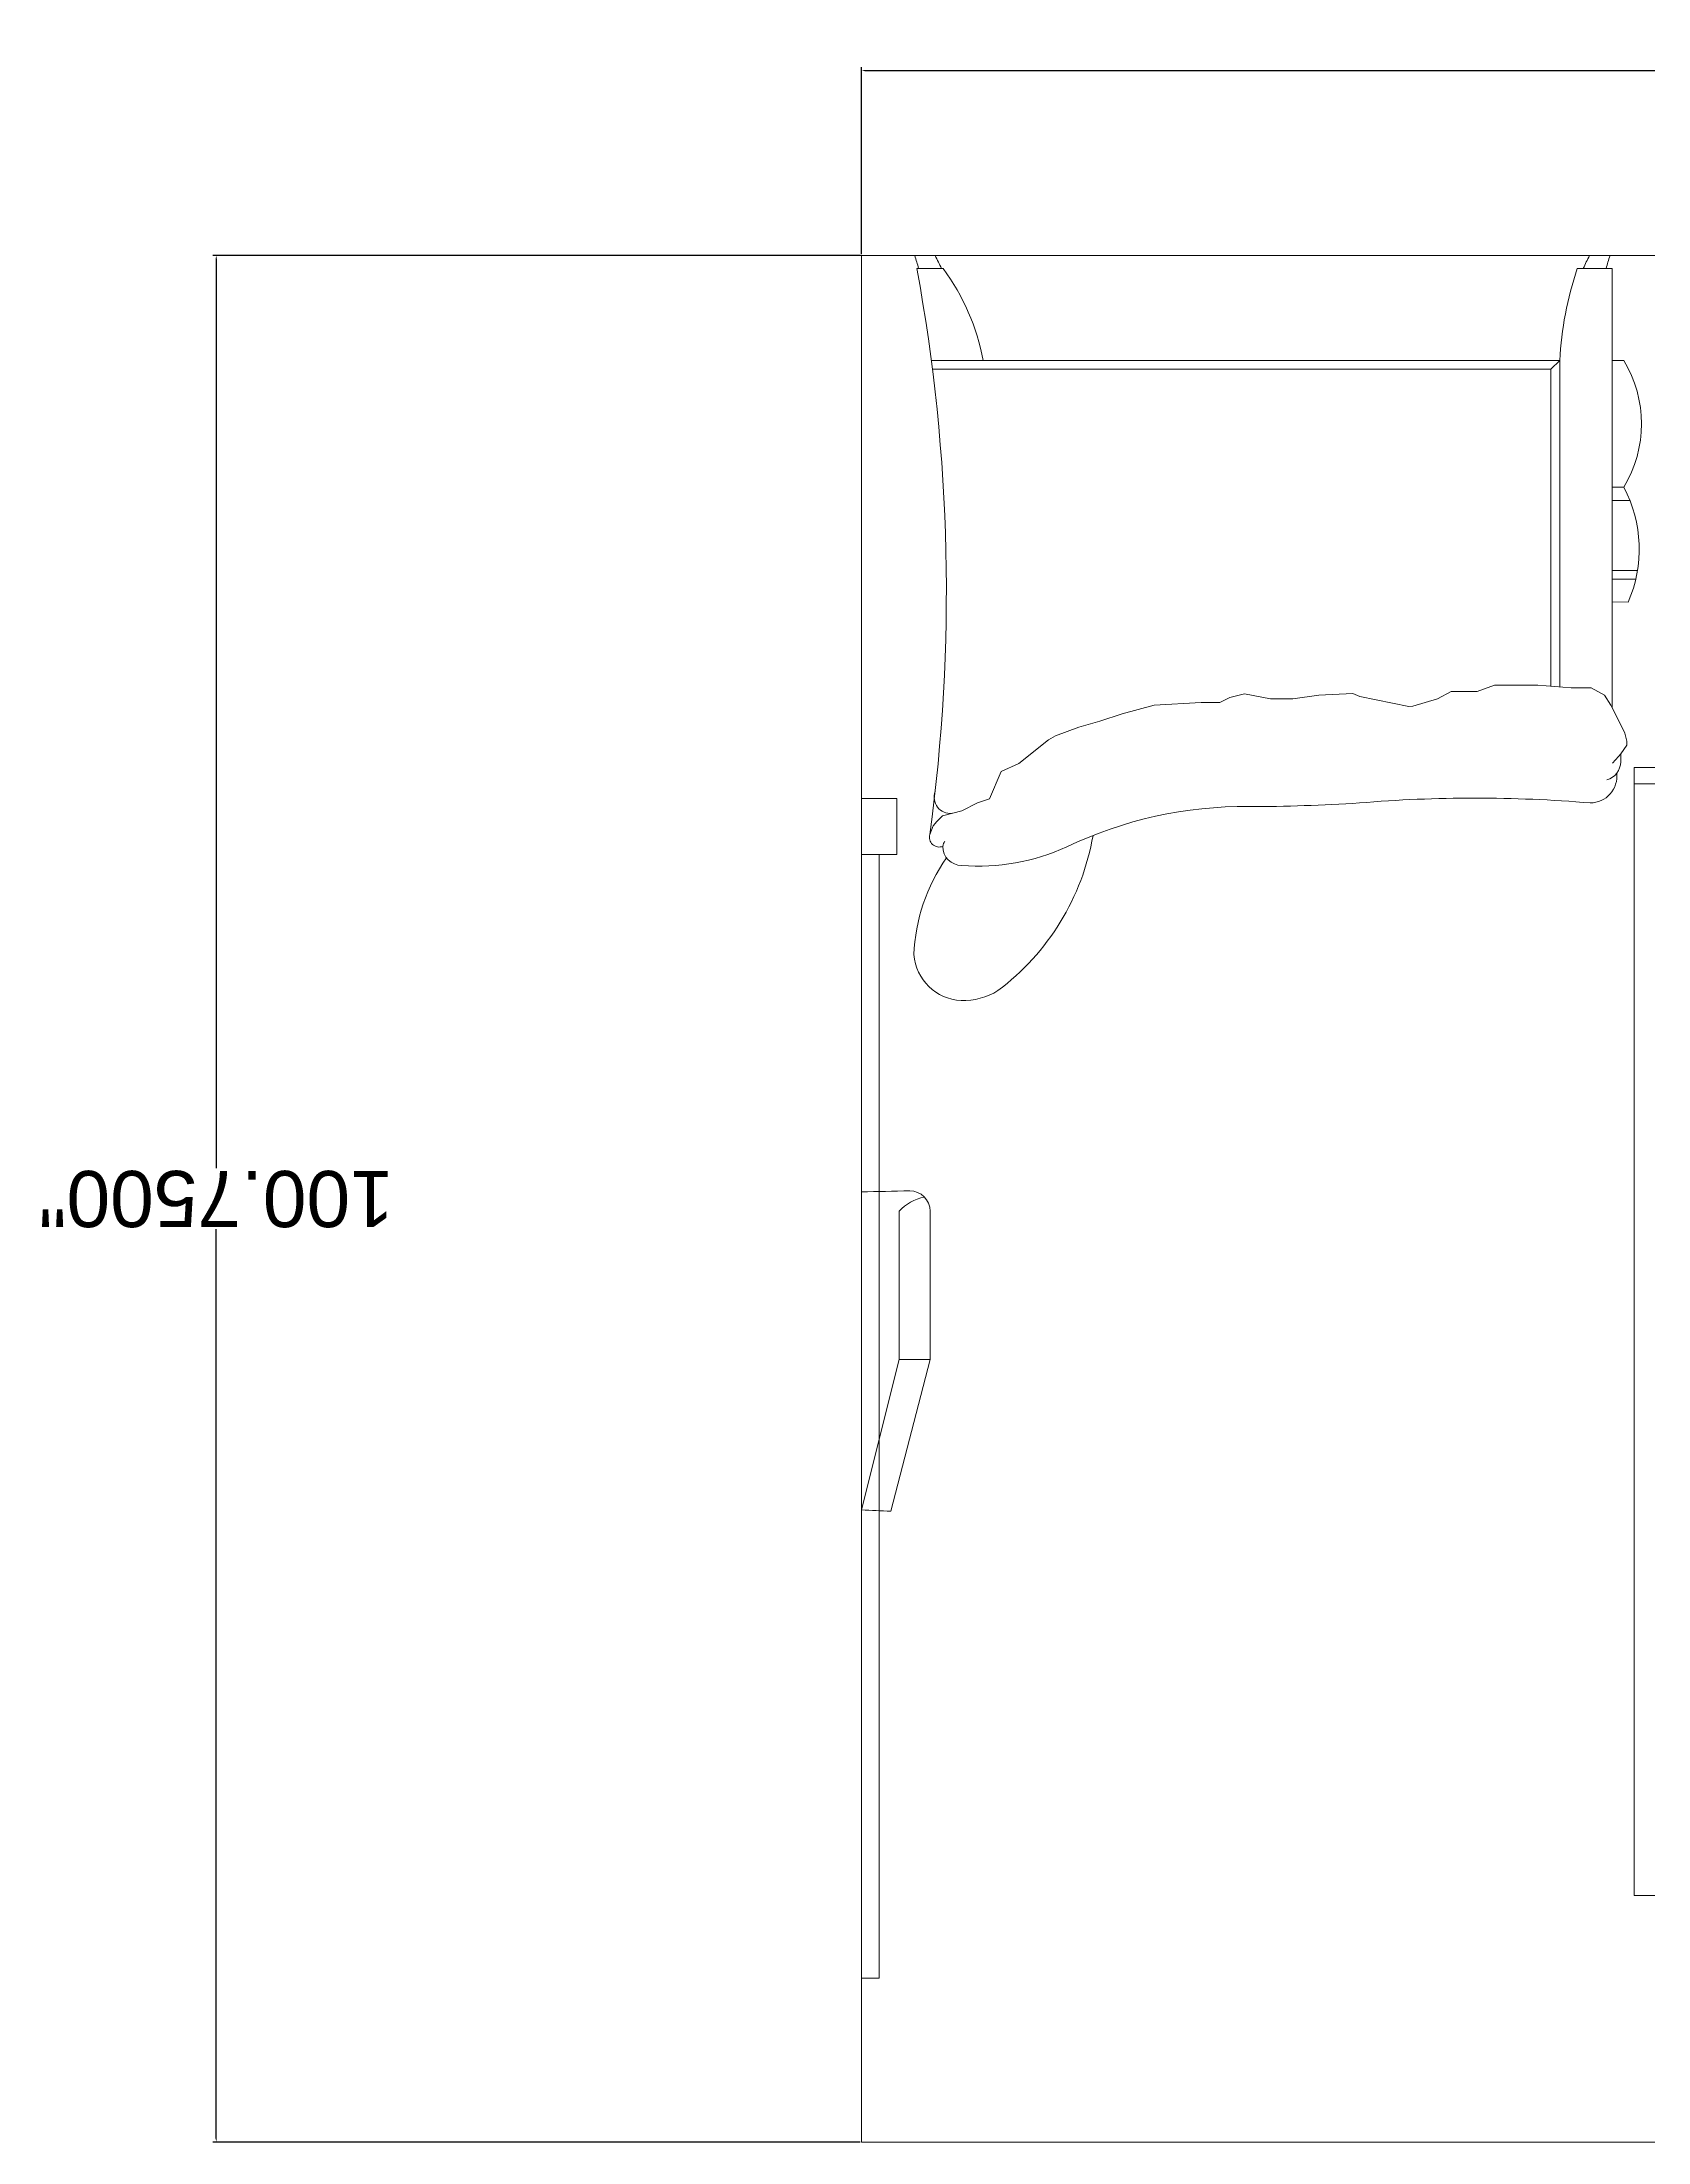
# Model space of a CAD drawing. Header units: inches. Extents: x -813 to 82, y -70 to 268.
# Drawn here: x -812.5 to -726.8, y 144.8 to 256.9 of the extents above; entities that cross this region are included whole.
import ezdxf

# ---------------------------------------------------------------- set-up
doc = ezdxf.new("R2010")
doc.units = ezdxf.units.IN
doc.header["$MEASUREMENT"] = 0
doc.layers.get('Defpoints').update_dxf_attribs({"color": 6})
for name, color, linetype, lineweight in [('ACs', 161, 'Continuous', 0), ('Furniture', 4, 'Continuous', 0), ('Windows', 2, 'Continuous', 0)]:
    doc.layers.add(name, color=color, linetype=linetype, lineweight=lineweight)
doc.layers.add('S-DIM', color=7, linetype='Continuous')
doc.layers.add('Walls', color=3, linetype='Continuous', plot=False)
doc.styles.get("Standard").update_dxf_attribs({"font": 'arial.ttf'})
doc.dimstyles.get("Standard").update_dxf_attribs({"dimtxt": 0.18, "dimasz": 0.18, "dimexe": 0.18, "dimexo": 0.0625, "dimgap": 0.09, "dimtad": 0, "dimtih": 1, "dimtoh": 1, "dimdec": 4, "dimzin": 1, "dimdsep": 46, "dimtxsty": 'Standard', "dimcen": 0.09, "dimadec": 0, "dimazin": 0, "dimtfac": 1, "dimtdec": 4, "dimtofl": 0, "dimtmove": 0, "dimatfit": 3, "dimfxl": 1, "dimtolj": 1, "dimtzin": 0, "dimarcsym": 0})

# ---------------------------------------------------------------- blocks, each defined once
blk = doc.blocks.new('*D222')
at = {"layer": 'Defpoints', "color": 0, "lineweight": 0, "transparency": 16777216}
for p in [(-803.23, 245.54), (-768.77, 245.54), (-768.77, 144.79)]:
    blk.add_point(p, dxfattribs=at)
at = {"layer": 'S-DIM', "color": 0, "lineweight": -2, "transparency": 16777216}
for p, q in [((-768.83, 245.54), (-803.41, 245.54)), ((-803.23, 245.36), (-803.23, 196.79)), ((-803.23, 144.97), (-803.23, 193.54)), ((-768.83, 144.79), (-803.41, 144.79))]:
    blk.add_line(p, q, dxfattribs=at)
at = {"layer": 'S-DIM', "color": 0, "lineweight": 0, "transparency": 16777216}
for points in [[(-803.2, 245.36), (-803.26, 245.36), (-803.23, 245.54)], [(-803.2, 144.97), (-803.26, 144.97), (-803.23, 144.79)]]:
    blk.add_solid(points, dxfattribs=at)
at = {"layer": 'S-DIM', "color": 0, "lineweight": 0, "transparency": 16777216, "insert": (-803.23, 195.17), "char_height": 0.18, "attachment_point": 5, "rotation": 180}
blk.add_mtext('\\A1;{\\H16.66667x;100.7500"}', dxfattribs=at)
blk = doc.blocks.new('*D223')
at = {"layer": 'Defpoints', "color": 0, "lineweight": 0, "transparency": 16777216}
for p in [(-768.77, 255.41), (-768.77, 245.54), (-563.77, 245.54)]:
    blk.add_point(p, dxfattribs=at)
at = {"layer": 'S-DIM', "color": 0, "lineweight": -2, "transparency": 16777216}
for p, q in [((-768.77, 245.6), (-768.77, 255.59)), ((-768.59, 255.41), (-675.68, 255.41)), ((-563.95, 255.41), (-656.85, 255.41)), ((-563.77, 245.6), (-563.77, 255.59))]:
    blk.add_line(p, q, dxfattribs=at)
at = {"layer": 'S-DIM', "color": 0, "lineweight": 0, "transparency": 16777216}
for points in [[(-768.59, 255.38), (-768.59, 255.44), (-768.77, 255.41)], [(-563.95, 255.38), (-563.95, 255.44), (-563.77, 255.41)]]:
    blk.add_solid(points, dxfattribs=at)
at = {"layer": 'S-DIM', "color": 0, "lineweight": 0, "transparency": 16777216, "insert": (-666.27, 255.41), "char_height": 0.18, "attachment_point": 5, "rotation": 180}
blk.add_mtext('\\A1;{\\H16.66667x;205.0000"}', dxfattribs=at)

msp = doc.modelspace()

# ---------------------------------------------------------------- linework, layer by layer
at = {"layer": 'ACs', "color": 161}
for p, q in [((-766.75641, 186.58597), (-766.75641, 194.49414)), ((-765.0974, 186.58597), (-765.0974, 194.49414))]:
    msp.add_line(p, q, dxfattribs=at)
at = {"layer": 'ACs', "lineweight": 0}
for p, q in [((-766.75641, 186.58597), (-768.76651, 178.54256)), ((-767.20455, 178.47606), (-765.0974, 186.58597)), ((-765.0974, 186.58597), (-766.75641, 186.58597)), ((-765.91549, 186.58597), (-765.91549, 186.58597))]:
    msp.add_line(p, q, dxfattribs=at)
at = {"layer": 'ACs', "color": 161}
for centre, radius, start, end in [((-759.26584, -171.13137), 366.78163, 91.0814186, 91.4842864), ((-764.95339, 192.8455), 2.44314, 100.5193166, 137.5608395), ((-766.18819, 194.49414), 1.09078, 0, 90), ((-791.30832, -369.30943), 548.31554, 87.4804851, 87.6438483)]:
    msp.add_arc(centre, radius, start, end, dxfattribs=at)
at = {"layer": 'Furniture', "color": 4}
for p, q in [((-731.93719, 239.46158), (-764.97358, 239.46158)), ((-728.04927, 233.15518), (-728.6672, 233.15518)), ((-727.72414, 232.45447), (-728.6672, 232.45447)), ((-727.31395, 228.71734), (-728.6672, 228.71734)), ((-727.40608, 228.2502), (-728.6672, 228.2502))]:
    msp.add_line(p, q, dxfattribs=at)
for points in [[(-765.71758, 244.83371, 0.02659841), (-765.92214, 245.53442)], [(-728.42275, 217.89249, -0.444081002), (-729.83505, 216.29938, 0.04216933), (-742.16055, 216.29938, -0.016368861), (-748.07164, 216.10581, 0.115319886), (-757.80441, 213.9497, -0.128420425), (-763.40666, 212.96255, -0.414213562), (-764.42416, 213.98004, -0.620032717), (-765.11833, 214.62299, 0.079849308), (-765.80492, 244.83371), (-764.39991, 244.83371, -0.113801585), (-762.27333, 239.92872)], [(-765.03344, 239.92872), (-731.47005, 239.92872, -0.068283449), (-730.53202, 244.83371), (-728.6672, 244.83371), (-728.6672, 221.38119), (-728.17256, 220.39096), (-727.99391, 220.03407), (-727.88672, 219.6058), (-727.88672, 219.39167), (-728.20829, 218.92771), (-728.20829, 218.49944)], [(-764.83154, 245.53442, -0.017419088), (-764.49257, 244.83371)], [(-730.21033, 244.83371, -0.021002665), (-729.87136, 245.53442)], [(-728.78075, 245.53442, 0.026625281), (-728.98532, 244.83371)], [(-728.6672, 239.92872), (-728.04927, 239.92872, -0.279710987), (-728.04927, 233.15518, -0.229543467), (-727.8157, 227.01779), (-728.6672, 227.04568)], [(-756.39545, 214.56629, -0.191032074), (-761.47777, 206.27557, -0.146869589), (-763.44298, 205.74382, -0.374275571), (-765.96234, 208.19784, -0.146281079), (-764.21641, 213.36392, -0.146281079)]]:
    msp.add_lwpolyline(points, format="xyb", dxfattribs=at)
for points in [[(-731.93719, 222.53156), (-731.93719, 239.46158), (-731.47005, 239.92872), (-731.47005, 222.49699)], [(-728.6672, 221.38119), (-728.74015, 221.52723), (-729.07063, 222.05539), (-729.79769, 222.4515), (-730.85522, 222.4515), (-732.63981, 222.58354), (-734.95317, 222.58354), (-735.87852, 222.25345), (-737.26653, 222.25345), (-737.99358, 221.85733), (-739.31551, 221.46122), (-739.52164, 221.45251), (-742.15229, 221.97803), (-742.52058, 222.13568), (-744.33879, 222.05539), (-745.72681, 221.85733), (-746.91654, 221.85733), (-748.30455, 222.12141), (-749.09771, 221.92335), (-749.62647, 221.65927), (-750.61791, 221.65927), (-753.12956, 221.52723), (-754.84805, 221.0651), (-756.03778, 220.66898), (-757.16141, 220.33889), (-758.40969, 219.87595), (-758.77798, 219.66574), (-760.35637, 218.40449), (-761.3034, 217.98408), (-761.93476, 216.51263), (-762.56612, 216.30242), (-763.40792, 215.882), (-764.43519, 215.6086), (-764.73881, 215.30534), (-764.92858, 215.07789), (-765.11833, 214.62299)], [(-728.65598, 218.42806), (-728.3344, 218.78495), (-728.20829, 218.92771)]]:
    msp.add_lwpolyline(points, dxfattribs=at)
for centre, radius, start, end in [((-729.22529, 218.51742), 1.01716, 285.1985006, 358.9870878), ((-764.01907, 216.60122), 0.86145, 159.0366675, 276.4997636), ((-763.73081, 213.85466), 0.70459, 144.7977538, 169.7494657)]:
    msp.add_arc(centre, radius, start, end, dxfattribs=at)
at = {"layer": 'Walls', "lineweight": 0}
for p, q in [((-773.97352, 245.54026), (-568.97352, 245.54026)), ((-563.76651, 245.54026), (-768.76651, 245.54026)), ((-768.76651, 245.54026), (-768.76651, 144.79026)), ((-768.76651, 144.79026), (-563.76651, 144.79026))]:
    msp.add_line(p, q, dxfattribs=at)
at = {"layer": 'Windows', "color": 2}
for p, q in [((-727.49986, 157.96152), (-727.49986, 218.18859)), ((-727.49986, 218.18859), (-699.18436, 218.18859)), ((-699.18436, 217.32484), (-727.49986, 217.32484))]:
    msp.add_line(p, q, dxfattribs=at)
at = {"layer": 'Windows', "lineweight": 0}
for p, q in [((-768.76651, 216.54026), (-766.87002, 216.54026)), ((-768.76651, 216.54026), (-768.76651, 213.54026)), ((-766.87002, 216.54026), (-766.87002, 213.54026)), ((-766.87002, 213.54026), (-768.76651, 213.54026)), ((-768.76651, 153.54026), (-768.76651, 213.54026)), ((-767.81826, 213.54026), (-767.81826, 153.54026)), ((-699.18436, 157.96152), (-727.49986, 157.96152)), ((-767.81826, 153.54026), (-768.76651, 153.54026))]:
    msp.add_line(p, q, dxfattribs=at)
at = {"layer": 'Windows', "color": 4, "lineweight": 0}
msp.add_line((-768.76651, 213.54026), (-768.76651, 216.54026), dxfattribs=at)

# ---------------------------------------------------------------- dimensions: what is measured, and where the dimension line sits
at = {"layer": 'S-DIM', "lineweight": 0}
for base, p1, angle, picture, middle in [((-768.76651, 255.41473), (-563.76651, 245.54026), 180, '*D223', (-666.26651, 255.41473)), ((-803.23051, 245.54026), (-768.76651, 144.79026), 270, '*D222', (-803.23051, 195.16526))]:
    dim = msp.add_linear_dim(base=base, p1=p1, p2=(-768.76651, 245.54026), angle=angle, text='{\\H16.66667x;<>}', dimstyle='Standard', override={"dimpost": '"'}, dxfattribs=at)
    dim.commit()
    dim.dimension.update_dxf_attribs({"geometry": picture, "text_midpoint": middle})

doc.saveas('drawing.dxf')
